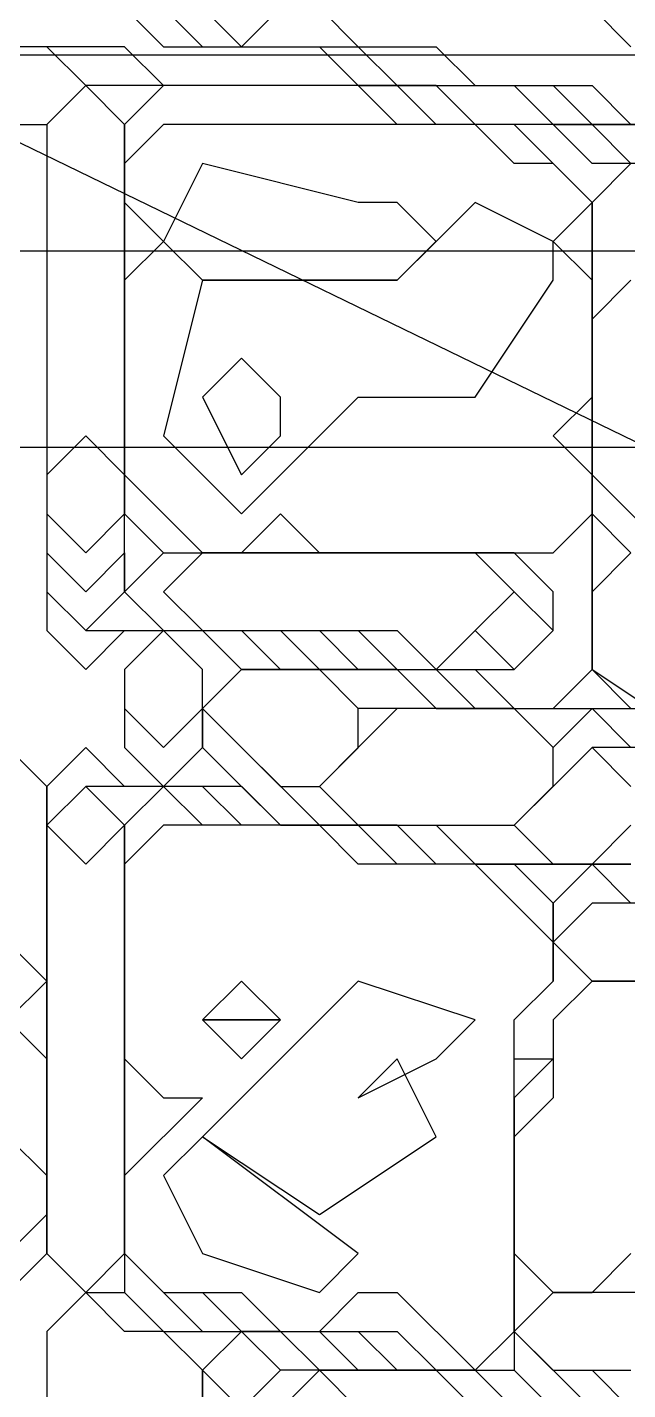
# Model space of a CAD drawing. Extents: x 46 to 224, y 52 to 151.
# Drawn here: x 135.83 to 145, y 117.59 to 138.42 of the extents above; entities that cross this region are included whole.
import ezdxf

# ---------------------------------------------------------------- set-up
doc = ezdxf.new("R2010")
doc.units = 0
doc.layers.add('OUTLINE', color=1, linetype='CONTINUOUS')

msp = doc.modelspace()

# ---------------------------------------------------------------- linework, layer by layer
for p, q in [((137.3151, 138.7183), (137.9103, 138.123)), ((137.3151, 138.7183), (137.9103, 138.123)), ((137.9103, 138.7183), (138.5056, 138.123)), ((138.5056, 138.7183), (139.1008, 138.123)), ((138.5056, 138.7183), (139.1008, 138.123)), ((139.1008, 138.123), (139.696, 138.7183)), ((139.1008, 138.123), (139.696, 138.7183)), ((140.2913, 138.7183), (140.8865, 138.123)), ((140.2913, 138.7183), (140.8865, 138.123)), ((144.4579, 138.7183), (145.0532, 138.123)), ((137.3151, 138.123), (134.9341, 138.123)), ((137.3151, 138.123), (134.9341, 138.123)), ((136.1246, 138.123), (135.5294, 138.123)), ((136.7198, 137.5278), (136.1246, 138.123)), ((137.9103, 137.5278), (137.3151, 138.123)), ((137.9103, 137.5278), (137.3151, 138.123)), ((137.9103, 138.123), (140.2913, 138.123)), ((137.9103, 138.123), (140.2913, 138.123)), ((138.5056, 138.123), (140.8865, 138.123)), ((140.2913, 138.123), (140.8865, 137.5278)), ((140.2913, 138.123), (140.8865, 137.5278)), ((140.8865, 138.123), (141.4818, 137.5278)), ((140.8865, 138.123), (142.077, 138.123)), ((140.8865, 138.123), (142.077, 138.123)), ((142.077, 138.123), (142.6722, 137.5278)), ((142.077, 138.123), (142.6722, 137.5278)), ((136.7198, 137.5278), (136.1246, 136.9326)), ((136.1246, 136.9326), (136.7198, 137.5278)), ((136.7198, 137.5278), (136.1246, 136.9326)), ((136.7198, 137.5278), (136.1246, 136.9326)), ((136.7198, 137.5278), (136.1246, 136.9326)), ((136.7198, 137.5278), (136.1246, 136.9326)), ((136.7198, 137.5278), (136.1246, 136.9326)), ((137.3151, 136.9326), (136.7198, 137.5278)), ((141.4818, 137.5278), (136.7198, 137.5278)), ((141.4818, 137.5278), (136.7198, 137.5278)), ((137.3151, 136.9326), (136.7198, 137.5278)), ((137.3151, 136.9326), (136.7198, 137.5278)), ((141.4818, 137.5278), (136.7198, 137.5278)), ((137.9103, 137.5278), (137.3151, 136.9326)), ((137.9103, 137.5278), (137.3151, 136.9326)), ((137.9103, 137.5278), (137.3151, 136.9326)), ((140.8865, 137.5278), (137.9103, 137.5278)), ((142.077, 137.5278), (137.9103, 137.5278)), ((142.077, 137.5278), (137.9103, 137.5278)), ((140.8865, 137.5278), (137.9103, 137.5278)), ((140.8865, 137.5278), (137.9103, 137.5278)), ((141.4818, 136.9326), (140.8865, 137.5278)), ((140.8865, 137.5278), (143.2675, 137.5278)), ((140.8865, 137.5278), (143.2675, 137.5278)), ((141.4818, 136.9326), (140.8865, 137.5278)), ((141.4818, 136.9326), (140.8865, 137.5278)), ((141.4818, 137.5278), (143.8627, 137.5278)), ((142.077, 136.9326), (141.4818, 137.5278)), ((142.077, 136.9326), (141.4818, 137.5278)), ((142.077, 136.9326), (141.4818, 137.5278)), ((142.6722, 136.9326), (142.077, 137.5278)), ((142.6722, 136.9326), (142.077, 137.5278)), ((142.6722, 137.5278), (144.4579, 137.5278)), ((142.6722, 137.5278), (144.4579, 137.5278)), ((143.2675, 137.5278), (143.8627, 136.9326)), ((143.2675, 137.5278), (143.8627, 136.9326)), ((143.8627, 137.5278), (144.4579, 136.9326)), ((144.4579, 137.5278), (145.0532, 136.9326)), ((144.4579, 137.5278), (145.0532, 136.9326)), ((135.5294, 136.9326), (136.1246, 136.9326)), ((135.5294, 136.9326), (136.1246, 136.9326)), ((136.1246, 136.9326), (136.1246, 129.7897)), ((136.1246, 136.9326), (136.1246, 129.1945)), ((136.1246, 136.9326), (136.1246, 129.7897)), ((136.1246, 136.9326), (136.1246, 129.7897)), ((136.1246, 136.9326), (136.1246, 130.3849)), ((136.1246, 136.9326), (136.1246, 130.9802)), ((136.1246, 136.9326), (136.1246, 129.7897)), ((137.3151, 136.3373), (137.3151, 136.9326)), ((137.3151, 136.9326), (137.3151, 130.9802)), ((137.3151, 136.3373), (137.3151, 136.9326)), ((137.3151, 136.9326), (137.3151, 130.9802)), ((137.9103, 136.9326), (137.3151, 136.3373)), ((142.6722, 136.9326), (137.9103, 136.9326)), ((143.8627, 136.9326), (141.4818, 136.9326)), ((142.077, 136.9326), (141.4818, 136.9326)), ((142.077, 136.9326), (141.4818, 136.9326)), ((142.6722, 136.9326), (142.077, 136.9326)), ((142.6722, 136.9326), (142.077, 136.9326)), ((143.8627, 136.9326), (142.077, 136.9326)), ((143.2675, 136.9326), (142.077, 136.9326)), ((142.6722, 136.9326), (142.077, 136.9326)), ((145.6484, 136.9326), (142.6722, 136.9326)), ((145.6484, 136.9326), (142.6722, 136.9326)), ((144.4579, 136.9326), (142.6722, 136.9326)), ((144.4579, 136.9326), (142.6722, 136.9326)), ((143.2675, 136.3373), (142.6722, 136.9326)), ((144.4579, 136.9326), (142.6722, 136.9326)), ((144.4579, 135.7421), (143.2675, 136.9326)), ((144.4579, 136.3373), (143.8627, 136.9326)), ((143.8627, 136.9326), (146.8389, 136.9326)), ((143.8627, 136.9326), (146.8389, 136.9326)), ((144.4579, 136.3373), (143.8627, 136.9326)), ((144.4579, 136.9326), (147.4341, 136.9326)), ((145.0532, 136.3373), (144.4579, 136.9326)), ((145.0532, 136.3373), (144.4579, 136.9326)), ((145.0532, 136.3373), (144.4579, 136.9326)), ((137.3151, 130.3849), (137.3151, 136.3373)), ((137.3151, 130.9802), (137.3151, 136.3373)), ((137.3151, 136.3373), (137.3151, 135.7421)), ((138.5056, 136.3373), (137.9103, 135.1468)), ((138.5056, 136.3373), (137.9103, 135.1468)), ((140.8865, 135.7421), (138.5056, 136.3373)), ((140.8865, 135.7421), (138.5056, 136.3373)), ((143.8627, 136.3373), (143.2675, 136.3373)), ((144.4579, 135.7421), (143.8627, 136.3373)), ((147.4341, 136.3373), (144.4579, 136.3373)), ((146.8389, 136.3373), (144.4579, 136.3373)), ((145.0532, 136.3373), (144.4579, 135.7421)), ((137.3151, 135.7421), (137.9103, 135.1468)), ((141.4818, 135.7421), (140.8865, 135.7421)), ((141.4818, 135.7421), (140.8865, 135.7421)), ((142.077, 135.1468), (141.4818, 135.7421)), ((142.6722, 135.7421), (141.4818, 134.5516)), ((142.077, 135.1468), (141.4818, 135.7421)), ((142.6722, 135.7421), (141.4818, 134.5516)), ((143.8627, 135.1468), (142.6722, 135.7421)), ((143.8627, 135.1468), (142.6722, 135.7421)), ((143.8627, 135.1468), (144.4579, 135.7421)), ((144.4579, 130.9802), (144.4579, 135.7421)), ((144.4579, 135.7421), (144.4579, 130.9802)), ((137.9103, 135.1468), (137.3151, 134.5516)), ((137.9103, 135.1468), (138.5056, 134.5516)), ((137.9103, 135.1468), (138.5056, 134.5516)), ((141.4818, 134.5516), (142.077, 135.1468)), ((141.4818, 134.5516), (142.077, 135.1468)), ((143.8627, 134.5516), (143.8627, 135.1468)), ((143.8627, 134.5516), (143.8627, 135.1468)), ((144.4579, 134.5516), (143.8627, 135.1468)), ((144.4579, 128.5992), (144.4579, 135.1468)), ((144.4579, 135.1468), (144.4579, 128.5992)), ((137.3151, 134.5516), (137.3151, 131.5754)), ((138.5056, 134.5516), (137.9103, 132.1707)), ((138.5056, 134.5516), (137.9103, 132.1707)), ((138.5056, 134.5516), (141.4818, 134.5516)), ((141.4818, 134.5516), (138.5056, 134.5516)), ((138.5056, 134.5516), (141.4818, 134.5516)), ((141.4818, 134.5516), (138.5056, 134.5516)), ((142.6722, 132.7659), (143.8627, 134.5516)), ((142.6722, 132.7659), (143.8627, 134.5516)), ((144.4579, 132.7659), (144.4579, 134.5516)), ((145.0532, 134.5516), (144.4579, 133.9564)), ((144.4579, 128.5992), (144.4579, 133.9564)), ((144.4579, 133.9564), (144.4579, 128.5992)), ((144.4579, 133.9564), (144.4579, 131.5754)), ((139.1008, 133.3611), (138.5056, 132.7659)), ((139.696, 132.7659), (139.1008, 133.3611)), ((138.5056, 132.7659), (139.1008, 131.5754)), ((139.1008, 130.9802), (140.8865, 132.7659)), ((139.1008, 130.9802), (140.8865, 132.7659)), ((139.696, 132.1707), (139.696, 132.7659)), ((140.8865, 132.7659), (142.6722, 132.7659)), ((140.8865, 132.7659), (142.6722, 132.7659)), ((143.8627, 132.1707), (144.4579, 132.7659)), ((136.7198, 132.1707), (136.1246, 131.5754)), ((137.3151, 131.5754), (136.7198, 132.1707)), ((137.9103, 132.1707), (139.1008, 130.9802)), ((137.9103, 132.1707), (139.1008, 130.9802)), ((139.1008, 131.5754), (139.696, 132.1707)), ((144.4579, 131.5754), (143.8627, 132.1707)), ((136.1246, 131.5754), (136.1246, 130.9802)), ((137.3151, 131.5754), (138.5056, 130.3849)), ((137.3151, 130.9802), (137.3151, 131.5754)), ((144.4579, 130.9802), (144.4579, 131.5754)), ((144.4579, 131.5754), (145.6484, 130.3849)), ((136.1246, 130.9802), (136.7198, 130.3849)), ((136.1246, 130.9802), (136.7198, 130.3849)), ((136.7198, 130.3849), (137.3151, 130.9802)), ((136.7198, 130.3849), (137.3151, 130.9802)), ((137.3151, 130.9802), (137.9103, 130.3849)), ((137.3151, 130.9802), (137.9103, 130.3849)), ((139.1008, 130.3849), (139.696, 130.9802)), ((139.696, 130.9802), (140.2913, 130.3849)), ((143.8627, 130.3849), (144.4579, 130.9802)), ((143.8627, 130.3849), (144.4579, 130.9802)), ((144.4579, 130.9802), (145.0532, 130.3849)), ((136.1246, 130.3849), (136.7198, 129.7897)), ((136.7198, 129.7897), (137.3151, 130.3849)), ((137.3151, 129.7897), (137.3151, 130.3849)), ((137.3151, 130.3849), (137.3151, 129.7897)), ((137.3151, 129.7897), (137.3151, 130.3849)), ((137.3151, 130.3849), (137.3151, 129.7897)), ((137.9103, 130.3849), (137.3151, 129.7897)), ((137.3151, 129.7897), (137.3151, 130.3849)), ((137.3151, 130.3849), (137.3151, 129.7897)), ((137.9103, 130.3849), (143.8627, 130.3849)), ((138.5056, 130.3849), (137.9103, 129.7897)), ((138.5056, 130.3849), (137.9103, 129.7897)), ((143.2675, 130.3849), (138.5056, 130.3849)), ((138.5056, 130.3849), (139.1008, 130.3849)), ((142.6722, 130.3849), (138.5056, 130.3849)), ((140.2913, 130.3849), (143.8627, 130.3849)), ((143.2675, 129.7897), (142.6722, 130.3849)), ((143.8627, 129.7897), (143.2675, 130.3849)), ((145.0532, 130.3849), (144.4579, 129.7897)), ((136.1246, 129.7897), (136.7198, 129.1945)), ((136.1246, 129.7897), (136.7198, 129.1945)), ((136.1246, 129.7897), (136.7198, 129.1945)), ((136.1246, 129.7897), (136.7198, 129.1945)), ((136.7198, 129.1945), (137.3151, 129.7897)), ((136.7198, 129.1945), (137.3151, 129.7897)), ((136.7198, 129.1945), (137.3151, 129.7897)), ((137.3151, 129.7897), (137.9103, 129.1945)), ((137.3151, 129.7897), (137.9103, 129.1945)), ((137.3151, 129.7897), (137.9103, 129.1945)), ((137.3151, 129.7897), (137.9103, 129.1945)), ((137.9103, 129.7897), (138.5056, 129.1945)), ((137.9103, 129.7897), (138.5056, 129.1945)), ((142.6722, 129.1945), (143.2675, 129.7897)), ((143.2675, 129.7897), (142.6722, 129.1945)), ((143.8627, 129.1945), (143.2675, 129.7897)), ((143.8627, 129.1945), (143.8627, 129.7897)), ((144.4579, 129.7897), (144.4579, 128.5992)), ((136.1246, 129.1945), (136.7198, 128.5992)), ((136.7198, 128.5992), (137.3151, 129.1945)), ((136.7198, 129.1945), (138.5056, 129.1945)), ((137.3151, 129.1945), (138.5056, 129.1945)), ((137.9103, 129.1945), (137.3151, 128.5992)), ((137.9103, 129.1945), (137.3151, 128.5992)), ((137.9103, 129.1945), (139.696, 129.1945)), ((138.5056, 128.5992), (137.9103, 129.1945)), ((138.5056, 128.5992), (137.9103, 129.1945)), ((137.9103, 129.1945), (139.1008, 129.1945)), ((137.9103, 129.1945), (140.2913, 129.1945)), ((137.9103, 129.1945), (139.1008, 129.1945)), ((138.5056, 129.1945), (139.1008, 128.5992)), ((138.5056, 129.1945), (139.1008, 128.5992)), ((138.5056, 129.1945), (140.8865, 129.1945)), ((138.5056, 129.1945), (141.4818, 129.1945)), ((139.1008, 129.1945), (139.696, 128.5992)), ((139.1008, 129.1945), (139.696, 128.5992)), ((139.696, 129.1945), (140.2913, 128.5992)), ((140.2913, 129.1945), (140.8865, 128.5992)), ((140.8865, 129.1945), (141.4818, 128.5992)), ((141.4818, 129.1945), (142.077, 128.5992)), ((142.077, 128.5992), (142.6722, 129.1945)), ((142.6722, 129.1945), (143.2675, 128.5992)), ((143.2675, 128.5992), (143.8627, 129.1945)), ((143.2675, 128.5992), (143.8627, 129.1945)), ((137.3151, 128.5992), (137.3151, 127.4088)), ((137.3151, 128.5992), (137.3151, 128.004)), ((139.1008, 128.5992), (138.5056, 128.004)), ((138.5056, 128.004), (138.5056, 128.5992)), ((138.5056, 128.004), (138.5056, 128.5992)), ((139.1008, 128.5992), (138.5056, 128.004)), ((139.1008, 128.5992), (138.5056, 128.004)), ((139.1008, 128.5992), (138.5056, 128.004)), ((139.1008, 128.5992), (141.4818, 128.5992)), ((141.4818, 128.5992), (139.1008, 128.5992)), ((139.1008, 128.5992), (141.4818, 128.5992)), ((140.2913, 128.5992), (139.1008, 128.5992)), ((140.2913, 128.5992), (139.1008, 128.5992)), ((140.2913, 128.5992), (139.1008, 128.5992)), ((139.696, 128.5992), (142.077, 128.5992)), ((139.696, 128.5992), (142.077, 128.5992)), ((140.2913, 128.5992), (142.6722, 128.5992)), ((140.8865, 128.004), (140.2913, 128.5992)), ((140.8865, 128.004), (140.2913, 128.5992)), ((140.8865, 128.004), (140.2913, 128.5992)), ((140.8865, 128.5992), (142.6722, 128.5992)), ((141.4818, 128.5992), (142.077, 128.004)), ((142.077, 128.004), (141.4818, 128.5992)), ((141.4818, 128.5992), (142.077, 128.004)), ((141.4818, 128.5992), (143.2675, 128.5992)), ((142.077, 128.5992), (142.6722, 128.004)), ((142.077, 128.5992), (142.6722, 128.004)), ((142.6722, 128.5992), (143.2675, 128.004)), ((142.6722, 128.5992), (143.2675, 128.004)), ((143.8627, 128.004), (144.4579, 128.5992)), ((143.8627, 128.004), (144.4579, 128.5992)), ((144.4579, 128.5992), (146.2437, 127.4088)), ((144.4579, 128.5992), (145.0532, 128.004)), ((144.4579, 128.5992), (145.0532, 128.004)), ((137.3151, 128.004), (137.9103, 127.4088)), ((137.9103, 127.4088), (138.5056, 128.004)), ((138.5056, 128.004), (138.5056, 127.4088)), ((138.5056, 127.4088), (138.5056, 128.004)), ((138.5056, 128.004), (140.2913, 126.2183)), ((138.5056, 128.004), (139.696, 126.8135)), ((138.5056, 128.004), (139.696, 126.8135)), ((141.4818, 128.004), (140.2913, 126.8135)), ((141.4818, 128.004), (140.2913, 126.8135)), ((141.4818, 128.004), (140.8865, 128.004)), ((140.8865, 127.4088), (140.8865, 128.004)), ((140.8865, 127.4088), (140.8865, 128.004)), ((143.2675, 128.004), (141.4818, 128.004)), ((143.2675, 128.004), (141.4818, 128.004)), ((143.2675, 128.004), (141.4818, 128.004)), ((142.077, 128.004), (145.0532, 128.004)), ((143.2675, 128.004), (142.077, 128.004)), ((142.077, 128.004), (145.0532, 128.004)), ((142.6722, 128.004), (145.6484, 128.004)), ((142.6722, 128.004), (145.6484, 128.004)), ((143.2675, 128.004), (143.8627, 128.004)), ((143.8627, 127.4088), (143.2675, 128.004)), ((143.8627, 127.4088), (143.2675, 128.004)), ((143.8627, 127.4088), (143.2675, 128.004)), ((143.2675, 128.004), (143.8627, 128.004)), ((143.8627, 127.4088), (143.2675, 128.004)), ((144.4579, 128.004), (143.8627, 127.4088)), ((145.0532, 127.4088), (144.4579, 128.004)), ((136.1246, 126.8135), (135.5294, 127.4088)), ((136.7198, 127.4088), (136.1246, 126.8135)), ((136.7198, 127.4088), (136.1246, 126.8135)), ((137.3151, 126.8135), (136.7198, 127.4088)), ((137.3151, 126.8135), (136.7198, 127.4088)), ((137.3151, 127.4088), (137.9103, 126.8135)), ((137.9103, 126.8135), (138.5056, 127.4088)), ((138.5056, 127.4088), (139.696, 126.2183)), ((140.2913, 126.8135), (140.8865, 127.4088)), ((140.2913, 126.8135), (140.8865, 127.4088)), ((144.4579, 127.4088), (143.2675, 126.2183)), ((144.4579, 127.4088), (143.2675, 126.2183)), ((144.4579, 127.4088), (143.8627, 126.8135)), ((143.8627, 126.8135), (143.8627, 127.4088)), ((143.8627, 126.8135), (143.8627, 127.4088)), ((143.8627, 126.8135), (143.8627, 127.4088)), ((146.2437, 127.4088), (144.4579, 127.4088)), ((145.0532, 126.8135), (144.4579, 127.4088)), ((145.0532, 126.8135), (144.4579, 127.4088)), ((136.7198, 126.8135), (136.1246, 126.2183)), ((136.1246, 126.8135), (136.1246, 119.6707)), ((136.1246, 119.6707), (136.1246, 126.8135)), ((136.1246, 126.8135), (136.1246, 119.6707)), ((136.7198, 126.8135), (136.1246, 126.2183)), ((136.7198, 126.8135), (136.1246, 126.2183)), ((136.7198, 126.8135), (136.1246, 126.2183)), ((136.7198, 126.8135), (136.1246, 126.2183)), ((136.7198, 126.8135), (136.1246, 126.2183)), ((137.3151, 126.2183), (136.7198, 126.8135)), ((138.5056, 126.8135), (136.7198, 126.8135)), ((137.3151, 126.2183), (136.7198, 126.8135)), ((137.3151, 126.2183), (136.7198, 126.8135)), ((137.3151, 126.2183), (136.7198, 126.8135)), ((138.5056, 126.8135), (136.7198, 126.8135)), ((137.9103, 126.8135), (137.3151, 126.2183)), ((139.1008, 126.8135), (137.3151, 126.8135)), ((137.9103, 126.8135), (137.3151, 126.8135)), ((137.9103, 126.8135), (137.3151, 126.2183)), ((138.5056, 126.2183), (137.9103, 126.8135)), ((139.1008, 126.8135), (137.9103, 126.8135)), ((138.5056, 126.2183), (137.9103, 126.8135)), ((139.1008, 126.2183), (138.5056, 126.8135)), ((139.1008, 126.2183), (138.5056, 126.8135)), ((139.696, 126.2183), (139.1008, 126.8135)), ((139.696, 126.2183), (139.1008, 126.8135)), ((139.696, 126.8135), (140.2913, 126.8135)), ((139.696, 126.8135), (140.2913, 126.8135)), ((140.2913, 126.8135), (140.8865, 126.2183)), ((140.2913, 126.8135), (140.8865, 126.2183)), ((143.2675, 126.2183), (143.8627, 126.8135)), ((143.2675, 126.2183), (143.8627, 126.8135)), ((136.1246, 126.2183), (136.1246, 119.6707)), ((136.1246, 126.2183), (136.1246, 119.6707)), ((136.1246, 126.2183), (136.1246, 119.6707)), ((136.1246, 126.2183), (136.1246, 119.6707)), ((136.1246, 126.2183), (136.7198, 125.623)), ((136.1246, 126.2183), (136.1246, 119.6707)), ((136.7198, 125.623), (137.3151, 126.2183)), ((137.3151, 125.623), (137.3151, 126.2183)), ((137.3151, 126.2183), (137.3151, 119.6707)), ((137.3151, 125.623), (137.3151, 126.2183)), ((137.9103, 126.2183), (137.3151, 125.623)), ((137.9103, 126.2183), (137.3151, 125.623)), ((140.2913, 126.2183), (137.9103, 126.2183)), ((140.2913, 126.2183), (137.9103, 126.2183)), ((141.4818, 126.2183), (138.5056, 126.2183)), ((139.1008, 126.2183), (138.5056, 126.2183)), ((139.696, 126.2183), (139.1008, 126.2183)), ((140.8865, 126.2183), (139.1008, 126.2183)), ((139.696, 126.2183), (139.1008, 126.2183)), ((139.696, 126.2183), (140.8865, 126.2183)), ((140.8865, 126.2183), (139.696, 126.2183)), ((141.4818, 126.2183), (139.696, 126.2183)), ((141.4818, 126.2183), (139.696, 126.2183)), ((141.4818, 126.2183), (139.696, 126.2183)), ((140.2913, 126.2183), (142.077, 126.2183)), ((140.8865, 125.623), (140.2913, 126.2183)), ((140.8865, 125.623), (140.2913, 126.2183)), ((140.8865, 126.2183), (143.2675, 126.2183)), ((141.4818, 125.623), (140.8865, 126.2183)), ((140.8865, 126.2183), (143.2675, 126.2183)), ((142.077, 125.623), (141.4818, 126.2183)), ((142.077, 125.623), (141.4818, 126.2183)), ((142.077, 125.623), (141.4818, 126.2183)), ((142.077, 125.623), (141.4818, 126.2183)), ((142.077, 126.2183), (142.6722, 125.623)), ((143.2675, 126.2183), (143.8627, 125.623)), ((143.2675, 126.2183), (143.8627, 125.623)), ((144.4579, 125.623), (145.0532, 126.2183)), ((144.4579, 125.623), (145.0532, 126.2183)), ((137.3151, 119.6707), (137.3151, 125.623)), ((137.3151, 119.6707), (137.3151, 125.623)), ((137.3151, 125.623), (137.3151, 119.6707)), ((137.3151, 125.623), (137.3151, 122.6468)), ((141.4818, 125.623), (140.8865, 125.623)), ((141.4818, 125.623), (140.8865, 125.623)), ((143.2675, 125.623), (141.4818, 125.623)), ((142.6722, 125.623), (141.4818, 125.623)), ((142.6722, 125.623), (141.4818, 125.623)), ((143.2675, 125.623), (142.077, 125.623)), ((145.0532, 125.623), (142.077, 125.623)), ((145.0532, 125.623), (142.077, 125.623)), ((145.0532, 125.623), (142.077, 125.623)), ((142.6722, 125.623), (144.4579, 125.623)), ((143.2675, 125.623), (142.6722, 125.623)), ((142.6722, 125.623), (145.0532, 125.623)), ((143.8627, 124.4326), (142.6722, 125.623)), ((143.8627, 124.4326), (142.6722, 125.623)), ((143.8627, 125.0278), (143.2675, 125.623)), ((144.4579, 125.623), (143.2675, 125.623)), ((143.8627, 125.0278), (143.2675, 125.623)), ((144.4579, 125.623), (143.8627, 125.0278)), ((143.8627, 125.623), (144.4579, 125.623)), ((144.4579, 125.623), (143.8627, 125.0278)), ((143.8627, 125.623), (144.4579, 125.623)), ((145.0532, 125.0278), (144.4579, 125.623)), ((145.0532, 125.0278), (144.4579, 125.623)), ((143.8627, 125.0278), (143.8627, 124.4326)), ((143.8627, 124.4326), (143.8627, 125.0278)), ((144.4579, 125.0278), (143.8627, 124.4326)), ((144.4579, 125.0278), (143.8627, 124.4326)), ((146.2437, 125.0278), (144.4579, 125.0278)), ((145.6484, 125.0278), (144.4579, 125.0278)), ((136.1246, 123.8373), (135.5294, 124.4326)), ((143.8627, 124.4326), (143.8627, 123.8373)), ((143.8627, 123.8373), (143.8627, 124.4326)), ((143.8627, 123.8373), (143.8627, 124.4326)), ((143.8627, 124.4326), (144.4579, 123.8373)), ((135.5294, 123.2421), (136.1246, 123.8373)), ((140.8865, 123.8373), (138.5056, 121.4564)), ((140.8865, 123.8373), (138.5056, 121.4564)), ((139.1008, 123.8373), (138.5056, 123.2421)), ((139.696, 123.2421), (139.1008, 123.8373)), ((142.6722, 123.2421), (140.8865, 123.8373)), ((142.6722, 123.2421), (140.8865, 123.8373)), ((143.2675, 123.2421), (143.8627, 123.8373)), ((144.4579, 123.8373), (143.8627, 123.2421)), ((144.4579, 123.8373), (145.6484, 123.8373)), ((145.6484, 123.8373), (144.4579, 123.8373)), ((136.1246, 122.6468), (135.5294, 123.2421)), ((138.5056, 123.2421), (139.1008, 122.6468)), ((138.5056, 123.2421), (139.696, 123.2421)), ((139.1008, 123.2421), (138.5056, 123.2421)), ((139.1008, 122.6468), (139.696, 123.2421)), ((139.696, 123.2421), (139.1008, 123.2421)), ((142.077, 122.6468), (142.6722, 123.2421)), ((142.077, 122.6468), (142.6722, 123.2421)), ((143.2675, 118.4802), (143.2675, 123.2421)), ((143.8627, 123.2421), (143.8627, 122.0516)), ((136.1246, 119.6707), (136.1246, 122.6468)), ((137.3151, 122.6468), (137.9103, 122.0516)), ((141.4818, 122.6468), (140.8865, 122.0516)), ((140.8865, 122.0516), (142.077, 122.6468)), ((141.4818, 122.6468), (140.8865, 122.0516)), ((140.8865, 122.0516), (142.077, 122.6468)), ((142.077, 121.4564), (141.4818, 122.6468)), ((142.077, 121.4564), (141.4818, 122.6468)), ((143.2675, 118.4802), (143.2675, 122.6468)), ((143.2675, 122.6468), (143.8627, 122.6468)), ((143.8627, 122.6468), (143.2675, 122.0516)), ((138.5056, 122.0516), (137.3151, 120.8611)), ((137.9103, 122.0516), (138.5056, 122.0516)), ((143.2675, 122.0516), (143.2675, 118.4802)), ((143.8627, 122.0516), (143.2675, 121.4564)), ((136.1246, 120.8611), (135.5294, 121.4564)), ((136.1246, 120.8611), (135.5294, 121.4564)), ((138.5056, 121.4564), (137.9103, 120.8611)), ((138.5056, 121.4564), (137.9103, 120.8611)), ((138.5056, 121.4564), (140.2913, 120.2659)), ((140.8865, 119.6707), (138.5056, 121.4564)), ((138.5056, 121.4564), (140.2913, 120.2659)), ((140.8865, 119.6707), (138.5056, 121.4564)), ((140.2913, 120.2659), (142.077, 121.4564)), ((140.2913, 120.2659), (142.077, 121.4564)), ((143.2675, 118.4802), (143.2675, 121.4564)), ((143.2675, 121.4564), (143.2675, 118.4802)), ((143.2675, 121.4564), (143.2675, 119.6707)), ((136.1246, 120.2659), (136.1246, 120.8611)), ((136.1246, 120.2659), (136.1246, 120.8611)), ((137.3151, 119.6707), (137.3151, 120.8611)), ((137.3151, 120.8611), (137.3151, 119.6707)), ((137.3151, 120.8611), (137.3151, 119.6707)), ((137.9103, 120.8611), (138.5056, 119.6707)), ((137.9103, 120.8611), (138.5056, 119.6707)), ((134.9341, 119.0754), (136.1246, 120.2659)), ((134.9341, 119.0754), (136.1246, 120.2659)), ((137.3151, 119.6707), (137.3151, 120.2659)), ((137.3151, 120.2659), (137.3151, 119.0754)), ((137.3151, 119.6707), (137.3151, 120.2659)), ((137.3151, 120.2659), (137.3151, 119.0754)), ((134.9341, 118.4802), (136.1246, 119.6707)), ((135.5294, 119.0754), (136.1246, 119.6707)), ((136.1246, 119.6707), (136.7198, 119.0754)), ((136.1246, 119.6707), (136.7198, 119.0754)), ((136.1246, 119.6707), (136.7198, 119.0754)), ((136.1246, 119.6707), (136.7198, 119.0754)), ((136.1246, 119.6707), (136.7198, 119.0754)), ((136.1246, 119.6707), (136.7198, 119.0754)), ((136.1246, 119.6707), (136.7198, 119.0754)), ((136.7198, 119.0754), (137.3151, 119.6707)), ((136.7198, 119.0754), (137.3151, 119.6707)), ((136.7198, 119.0754), (137.3151, 119.6707)), ((136.7198, 119.0754), (137.3151, 119.6707)), ((136.7198, 119.0754), (137.3151, 119.6707)), ((137.3151, 119.6707), (138.5056, 118.4802)), ((137.3151, 119.6707), (138.5056, 118.4802)), ((137.3151, 119.6707), (137.9103, 119.0754)), ((137.3151, 119.6707), (137.9103, 119.0754)), ((138.5056, 119.6707), (140.2913, 119.0754)), ((138.5056, 119.6707), (140.2913, 119.0754)), ((140.2913, 119.0754), (140.8865, 119.6707)), ((140.2913, 119.0754), (140.8865, 119.6707)), ((143.2675, 119.6707), (143.8627, 119.0754)), ((144.4579, 119.0754), (145.0532, 119.6707)), ((136.7198, 119.0754), (136.1246, 118.4802)), ((136.7198, 119.0754), (137.3151, 119.0754)), ((137.3151, 118.4802), (136.7198, 119.0754)), ((136.7198, 119.0754), (137.3151, 119.0754)), ((137.3151, 119.0754), (137.9103, 118.4802)), ((137.3151, 119.0754), (137.9103, 118.4802)), ((137.3151, 119.0754), (137.9103, 118.4802)), ((137.3151, 119.0754), (137.9103, 118.4802)), ((137.9103, 119.0754), (138.5056, 119.0754)), ((137.9103, 119.0754), (139.1008, 119.0754)), ((138.5056, 119.0754), (139.1008, 118.4802)), ((139.1008, 119.0754), (139.696, 118.4802)), ((140.2913, 118.4802), (140.8865, 119.0754)), ((140.8865, 119.0754), (141.4818, 119.0754)), ((141.4818, 119.0754), (142.6722, 117.8849)), ((143.2675, 118.4802), (143.2675, 119.0754)), ((143.2675, 119.0754), (143.2675, 118.4802)), ((143.2675, 118.4802), (143.2675, 119.0754)), ((143.2675, 119.0754), (143.2675, 117.8849)), ((143.8627, 119.0754), (143.2675, 118.4802)), ((143.2675, 118.4802), (143.2675, 119.0754)), ((143.2675, 119.0754), (143.2675, 117.8849)), ((143.8627, 119.0754), (144.4579, 119.0754)), ((147.4341, 119.0754), (143.8627, 119.0754)), ((136.1246, 118.4802), (136.1246, 116.0992)), ((137.9103, 118.4802), (137.3151, 118.4802)), ((137.9103, 118.4802), (139.696, 118.4802)), ((138.5056, 117.8849), (137.9103, 118.4802)), ((137.9103, 118.4802), (140.2913, 118.4802)), ((137.9103, 118.4802), (140.8865, 118.4802)), ((137.9103, 118.4802), (140.8865, 118.4802)), ((138.5056, 118.4802), (140.8865, 118.4802)), ((139.1008, 118.4802), (138.5056, 117.8849)), ((139.1008, 118.4802), (138.5056, 117.8849)), ((138.5056, 118.4802), (140.8865, 118.4802)), ((139.696, 118.4802), (139.1008, 118.4802)), ((139.696, 117.8849), (139.1008, 118.4802)), ((139.1008, 118.4802), (141.4818, 118.4802)), ((139.696, 118.4802), (140.2913, 117.8849)), ((140.2913, 117.8849), (139.696, 118.4802)), ((139.696, 118.4802), (140.2913, 118.4802)), ((140.2913, 118.4802), (140.8865, 117.8849)), ((140.8865, 118.4802), (141.4818, 117.8849)), ((140.8865, 118.4802), (141.4818, 117.8849)), ((140.8865, 118.4802), (141.4818, 117.8849)), ((140.8865, 118.4802), (141.4818, 117.8849)), ((141.4818, 118.4802), (142.077, 117.8849)), ((142.6722, 117.8849), (143.2675, 118.4802)), ((142.6722, 117.8849), (143.2675, 118.4802)), ((142.6722, 117.8849), (143.2675, 118.4802)), ((142.6722, 117.8849), (143.2675, 118.4802)), ((142.6722, 117.8849), (143.2675, 118.4802)), ((142.6722, 117.8849), (143.2675, 118.4802)), ((142.6722, 117.8849), (143.2675, 118.4802)), ((143.2675, 118.4802), (144.4579, 117.2897)), ((143.2675, 118.4802), (143.2675, 117.8849)), ((143.2675, 118.4802), (144.4579, 117.2897)), ((143.2675, 118.4802), (143.8627, 117.8849)), ((143.2675, 118.4802), (143.8627, 117.8849)), ((138.5056, 117.8849), (138.5056, 117.2897)), ((138.5056, 117.2897), (138.5056, 117.8849)), ((138.5056, 117.8849), (139.1008, 117.2897)), ((139.1008, 117.2897), (139.696, 117.8849)), ((139.696, 117.8849), (139.1008, 117.2897)), ((142.077, 117.8849), (139.696, 117.8849)), ((140.2913, 117.8849), (139.696, 117.2897)), ((140.2913, 117.8849), (139.696, 117.2897)), ((140.2913, 117.8849), (143.2675, 117.8849)), ((142.6722, 117.8849), (140.2913, 117.8849)), ((140.8865, 117.2897), (140.2913, 117.8849)), ((140.8865, 117.2897), (140.2913, 117.8849)), ((140.8865, 117.8849), (142.6722, 117.8849)), ((141.4818, 117.8849), (142.6722, 117.8849)), ((141.4818, 117.8849), (142.6722, 117.8849)), ((141.4818, 117.8849), (142.6722, 117.8849)), ((141.4818, 117.8849), (142.6722, 117.8849)), ((142.6722, 117.2897), (142.077, 117.8849)), ((142.077, 117.8849), (142.6722, 117.8849)), ((143.2675, 117.2897), (142.6722, 117.8849)), ((143.2675, 117.8849), (143.8627, 117.2897)), ((143.2675, 117.8849), (143.8627, 117.2897)), ((143.2675, 117.8849), (143.8627, 117.2897)), ((143.2675, 117.8849), (143.8627, 117.2897)), ((143.8627, 117.8849), (144.4579, 117.8849)), ((143.8627, 117.8849), (145.0532, 117.8849)), ((144.4579, 117.8849), (145.0532, 117.2897))]:
    msp.add_line(p, q)
at = {"layer": 'OUTLINE', "color": 1}
for p, q in [((60, 138), (210, 138)), ((135, 137), (170, 120)), ((55, 135), (215, 135)), ((50, 132), (220, 132))]:
    msp.add_line(p, q, dxfattribs=at)

doc.saveas('drawing.dxf')
